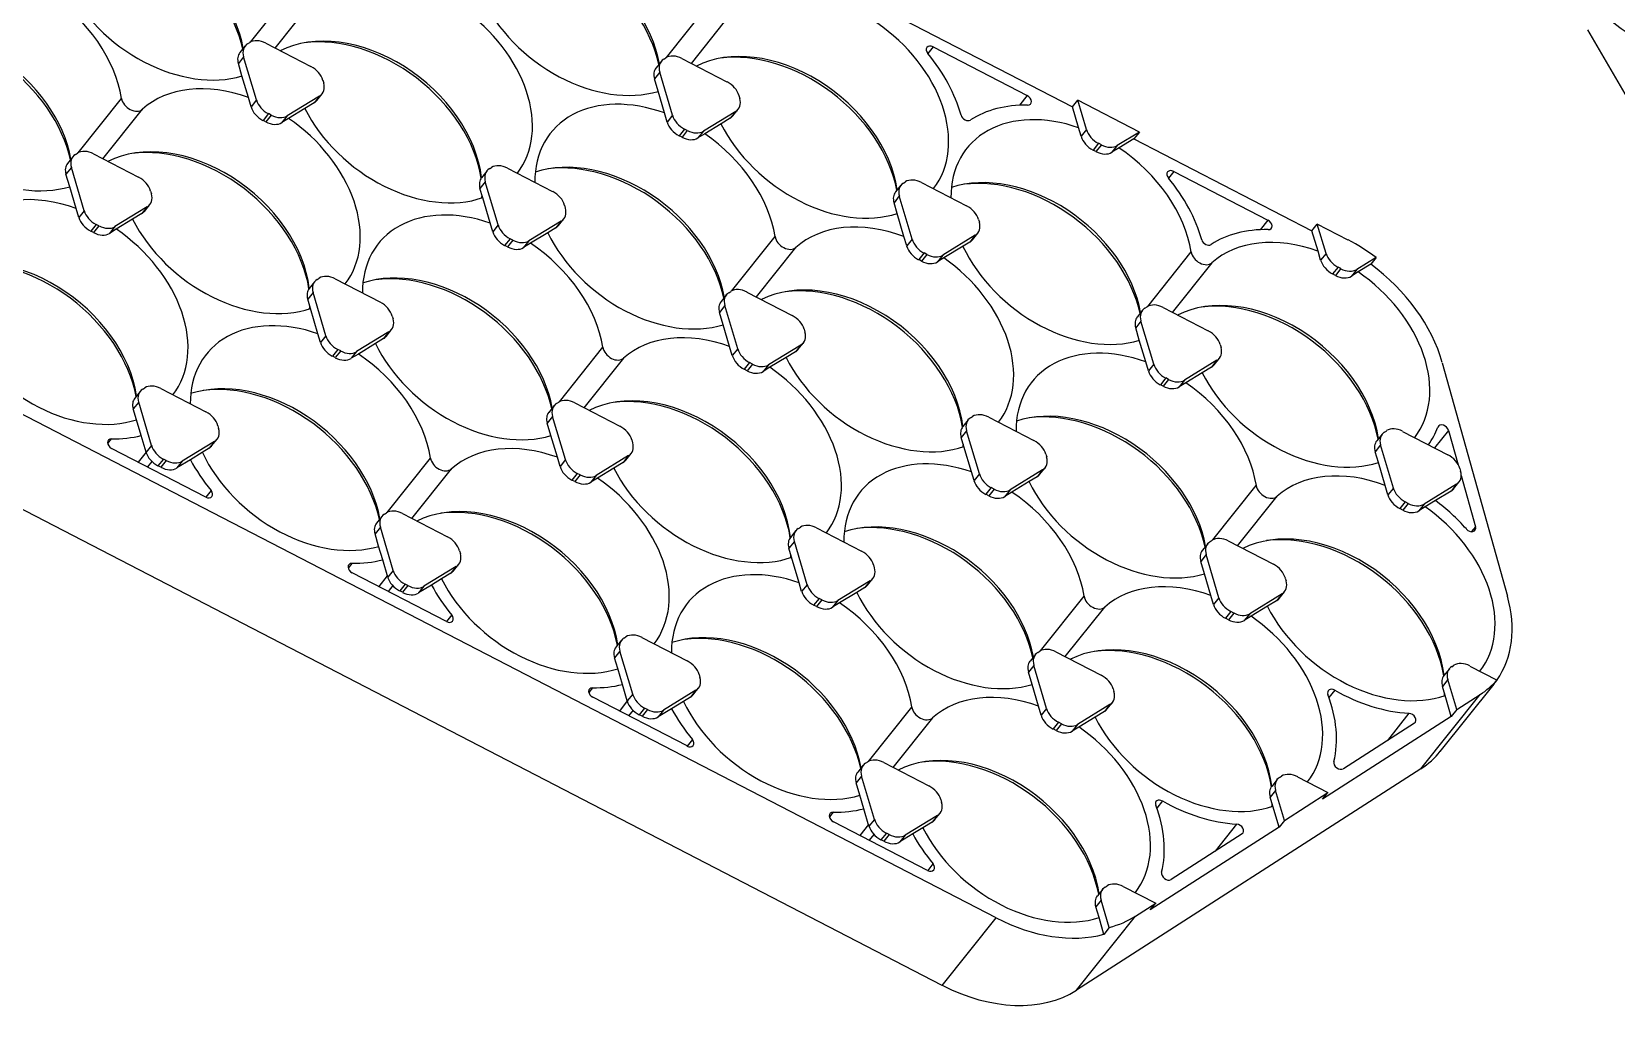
# Model space of a CAD drawing. Header units: millimetres. Extents: x -23 to 977, y -26 to 681.
# Drawn here: x 447 to 575.7, y 170.9 to 250.6 of the extents above; entities that cross this region are included whole.
import ezdxf

# ---------------------------------------------------------------- set-up
doc = ezdxf.new("R2010")
doc.units = ezdxf.units.MM

# ---------------------------------------------------------------- blocks, each defined once
blk = doc.blocks.new('FDFJG')
for p, q in [((96.69, -1.61), (113.15, -2.33)), ((113.15, -2.33), (113.31, -1.65)), ((114.31, -3.65), (113.15, -2.33)), ((118.94, -1.9), (113.31, -1.65)), ((114.96, -3.52), (113.31, -1.65)), ((118.94, -1.9), (117.77, -3.65)), ((118.94, -1.9), (118.77, -2.58)), ((100.83, -2.66), (100.67, -3.33)), ((100.83, -2.66), (109.43, -3.04)), ((109.43, -3.04), (109.19, -4.01)), ((114.79, -4.2), (114.31, -3.65)), ((114.96, -3.52), (114.79, -4.2)), ((117.77, -3.65), (117.6, -4.33)), ((117.98, -3.77), (117.6, -4.33)), ((118.77, -2.58), (117.98, -3.77)), ((118.77, -2.58), (135.03, -3.3)), ((122.81, -3.63), (122.65, -4.3)), ((122.81, -3.63), (131.41, -4.01)), ((135.03, -3.3), (135.19, -2.62)), ((136.17, -4.59), (135.03, -3.3)), ((138.01, -2.74), (135.19, -2.62)), ((136.84, -4.49), (135.19, -2.62)), ((140.68, -3.07), (139.65, -4.61)), ((140.51, -3.75), (139.84, -4.75)), ((140.68, -3.07), (140.51, -3.75)), ((116.3, -4.13), (116.14, -4.81)), ((116.4, -4.82), (116.14, -4.81)), ((116.57, -4.14), (116.3, -4.13)), ((116.57, -4.14), (116.4, -4.82)), ((131.41, -4.01), (131.17, -4.98)), ((136.67, -5.17), (136.17, -4.59)), ((136.84, -4.49), (136.67, -5.17)), ((138.19, -5.09), (138.02, -5.77)), ((138.45, -5.1), (138.19, -5.09)), ((138.45, -5.1), (138.28, -5.78)), ((139.65, -4.61), (139.48, -5.29)), ((139.84, -4.75), (139.48, -5.29)), ((138.28, -5.78), (138.02, -5.77)), ((81.54, -12.52), (82.89, -7.04)), ((83.57, -12.12), (84.79, -7.12)), ((125.5, -14.46), (126.85, -8.97)), ((149.13, -8.57), (161.89, -23.56)), ((127.53, -14.06), (128.75, -9.06)), ((81.39, -12.74), (81.5, -12.58)), ((82.71, -12.08), (86.83, -12.27)), ((81.29, -12.99), (81.12, -13.67)), ((81.54, -13.84), (81.38, -14.52)), ((83.95, -16.59), (81.54, -13.84)), ((88.48, -14.15), (86.77, -16.71)), ((88.18, -12.87), (88.33, -13.05)), ((88.48, -14.15), (88.31, -14.83)), ((88.42, -14.58), (88.59, -13.9)), ((103.17, -13.95), (103, -14.63)), ((103.28, -13.71), (103.38, -13.54)), ((104.59, -13.05), (108.71, -13.23)), ((110.06, -13.84), (110.22, -14.01)), ((126.67, -14.02), (130.79, -14.2)), ((151.91, -13.35), (151.47, -15.11)), ((151.91, -13.35), (153.77, -15.55)), ((82.07, -15.31), (81.38, -14.52)), ((83.28, -16.69), (82.07, -15.31)), ((88.31, -14.83), (87.82, -15.56)), ((103.42, -14.8), (103.26, -15.48)), ((105.84, -17.55), (103.42, -14.8)), ((110.36, -15.11), (108.65, -17.67)), ((110.36, -15.11), (110.19, -15.79)), ((110.3, -15.54), (110.47, -14.86)), ((125.25, -14.93), (125.08, -15.61)), ((125.35, -14.68), (125.46, -14.52)), ((132.14, -14.81), (132.3, -14.99)), ((148.55, -14.99), (152.67, -15.17)), ((83.79, -17.27), (83.28, -16.69)), ((83.95, -16.59), (83.79, -17.27)), ((86.77, -16.71), (86.6, -17.39)), ((87.82, -15.56), (86.96, -16.85)), ((103.86, -16.17), (103.26, -15.48)), ((105.14, -17.63), (103.86, -16.17)), ((109.83, -16.33), (108.82, -17.84)), ((110.19, -15.79), (109.83, -16.33)), ((125.5, -15.78), (125.34, -16.46)), ((126.03, -17.25), (125.34, -16.46)), ((127.92, -18.52), (125.5, -15.78)), ((132.44, -16.08), (130.73, -18.65)), ((132.44, -16.08), (132.27, -16.76)), ((132.38, -16.51), (132.55, -15.83)), ((147.13, -15.89), (146.96, -16.57)), ((147.24, -15.65), (147.35, -15.48)), ((154.02, -15.78), (154.18, -15.95)), ((154.37, -16.25), (157.17, -19.54)), ((85.3, -17.19), (85.13, -17.87)), ((85.4, -17.88), (85.13, -17.87)), ((85.56, -17.2), (85.3, -17.19)), ((85.56, -17.2), (85.4, -17.88)), ((86.96, -16.85), (86.6, -17.39)), ((105.67, -18.23), (105.14, -17.63)), ((105.84, -17.55), (105.67, -18.23)), ((108.65, -17.67), (108.48, -18.35)), ((108.82, -17.84), (108.48, -18.35)), ((127.24, -18.63), (126.03, -17.25)), ((131.78, -17.5), (130.92, -18.79)), ((132.27, -16.76), (131.78, -17.5)), ((147.39, -16.74), (147.22, -17.42)), ((147.82, -18.11), (147.22, -17.42)), ((149.8, -19.49), (147.39, -16.74)), ((154.32, -17.05), (152.61, -19.61)), ((154.15, -17.73), (153.32, -18.97)), ((154.32, -17.05), (154.15, -17.73)), ((154.26, -17.48), (154.43, -16.8)), ((107.18, -18.15), (107.02, -18.83)), ((107.28, -18.85), (107.02, -18.83)), ((107.45, -18.17), (107.18, -18.15)), ((107.45, -18.17), (107.28, -18.85)), ((127.75, -19.2), (127.24, -18.63)), ((127.92, -18.52), (127.75, -19.2)), ((129.26, -19.13), (129.1, -19.81)), ((129.52, -19.14), (129.26, -19.13)), ((129.52, -19.14), (129.36, -19.82)), ((130.73, -18.65), (130.56, -19.33)), ((130.92, -18.79), (130.56, -19.33)), ((149.11, -19.57), (147.82, -18.11)), ((153.32, -18.97), (152.79, -19.78)), ((50.34, -25.58), (51.69, -20.09)), ((52.37, -25.18), (53.59, -20.18)), ((129.36, -19.82), (129.1, -19.81)), ((149.63, -20.17), (149.11, -19.57)), ((149.8, -19.49), (149.63, -20.17)), ((151.14, -20.09), (150.98, -20.77)), ((151.41, -20.1), (151.14, -20.09)), ((151.41, -20.1), (151.24, -20.78)), ((152.61, -19.61), (152.44, -20.29)), ((152.79, -19.78), (152.44, -20.29)), ((157.17, -19.54), (157.05, -20.02)), ((151.24, -20.78), (150.98, -20.77)), ((94.3, -27.52), (95.65, -22.03)), ((96.33, -27.11), (97.55, -22.11)), ((138.26, -29.45), (139.61, -23.97)), ((140.29, -29.05), (141.51, -24.05)), ((50.19, -25.8), (50.3, -25.63)), ((51.51, -25.14), (55.63, -25.32)), ((50.09, -26.04), (49.92, -26.72)), ((50.34, -26.89), (50.18, -27.57)), ((52.76, -29.64), (50.34, -26.89)), ((56.98, -25.93), (57.14, -26.1)), ((57.22, -27.63), (57.39, -26.95)), ((72.17, -27.02), (72, -27.7)), ((72.27, -26.77), (72.38, -26.61)), ((73.59, -26.11), (77.71, -26.29)), ((79.06, -26.9), (79.21, -27.08)), ((50.87, -28.37), (50.18, -27.57)), ((57.28, -27.2), (55.57, -29.76)), ((57.11, -27.88), (56.62, -28.62)), ((57.28, -27.2), (57.11, -27.88)), ((72.42, -27.87), (72.25, -28.55)), ((74.83, -30.61), (72.42, -27.87)), ((79.36, -28.17), (77.64, -30.74)), ((79.36, -28.17), (79.19, -28.85)), ((79.3, -28.6), (79.47, -27.92)), ((94.05, -27.98), (93.88, -28.66)), ((94.16, -27.74), (94.26, -27.57)), ((95.47, -27.08), (99.59, -27.26)), ((100.94, -27.87), (101.1, -28.04)), ((117.55, -28.05), (121.67, -28.23)), ((52.08, -29.74), (50.87, -28.37)), ((56.62, -28.62), (55.76, -29.91)), ((72.77, -29.13), (72.25, -28.55)), ((74.18, -30.74), (72.77, -29.13)), ((78.76, -29.49), (77.85, -30.86)), ((79.19, -28.85), (78.76, -29.49)), ((94.3, -28.83), (94.14, -29.51)), ((94.83, -30.3), (94.14, -29.51)), ((96.72, -31.58), (94.3, -28.83)), ((101.24, -29.14), (99.53, -31.7)), ((101.24, -29.14), (101.07, -29.82)), ((101.18, -29.57), (101.35, -28.89)), ((116.13, -28.95), (115.96, -29.63)), ((116.23, -28.71), (116.34, -28.54)), ((123.02, -28.84), (123.18, -29.01)), ((138.12, -29.67), (138.22, -29.51)), ((139.43, -29.01), (143.55, -29.19)), ((52.59, -30.32), (52.08, -29.74)), ((52.76, -29.64), (52.59, -30.32)), ((54.1, -30.24), (53.94, -30.92)), ((54.36, -30.26), (54.1, -30.24)), ((54.36, -30.26), (54.2, -30.94)), ((55.57, -29.76), (55.4, -30.44)), ((55.76, -29.91), (55.4, -30.44)), ((74.67, -31.29), (74.18, -30.74)), ((74.83, -30.61), (74.67, -31.29)), ((77.64, -30.74), (77.48, -31.42)), ((77.85, -30.86), (77.48, -31.42)), ((96.04, -31.68), (94.83, -30.3)), ((100.58, -30.56), (99.72, -31.84)), ((101.07, -29.82), (100.58, -30.56)), ((116.38, -29.81), (116.22, -30.49)), ((116.73, -31.07), (116.22, -30.49)), ((118.8, -32.55), (116.38, -29.81)), ((123.32, -30.11), (121.61, -32.67)), ((123.15, -30.79), (122.72, -31.43)), ((123.32, -30.11), (123.15, -30.79)), ((123.26, -30.54), (123.43, -29.86)), ((138.01, -29.92), (137.84, -30.6)), ((138.26, -30.77), (138.1, -31.45)), ((140.68, -33.52), (138.26, -30.77)), ((144.9, -29.8), (145.06, -29.98)), ((145.14, -31.51), (145.31, -30.83)), ((160.2, -30.65), (160.3, -30.48)), ((161.51, -29.99), (163.99, -30.1)), ((162.23, -37.29), (163.9, -30.49)), ((163.82, -30.78), (163.99, -30.1)), ((54.2, -30.94), (53.94, -30.92)), ((76.18, -31.22), (76.01, -31.9)), ((76.28, -31.91), (76.01, -31.9)), ((76.44, -31.23), (76.18, -31.22)), ((76.44, -31.23), (76.28, -31.91)), ((96.55, -32.26), (96.04, -31.68)), ((96.72, -31.58), (96.55, -32.26)), ((99.53, -31.7), (99.36, -32.38)), ((99.72, -31.84), (99.36, -32.38)), ((118.14, -32.68), (116.73, -31.07)), ((122.72, -31.43), (121.81, -32.79)), ((138.79, -32.24), (138.1, -31.45)), ((145.2, -31.08), (143.49, -33.64)), ((145.03, -31.76), (144.54, -32.49)), ((145.2, -31.08), (145.03, -31.76)), ((160.09, -30.89), (159.92, -31.57)), ((160.34, -31.74), (160.18, -32.42)), ((162.02, -33.65), (160.34, -31.74)), ((161.4, -39.23), (163.23, -31.75)), ((162.02, -33.65), (163.23, -31.75)), ((98.06, -32.18), (97.9, -32.86)), ((98.16, -32.87), (97.9, -32.86)), ((98.33, -32.19), (98.06, -32.18)), ((98.33, -32.19), (98.16, -32.87)), ((118.63, -33.23), (118.14, -32.68)), ((118.8, -32.55), (118.63, -33.23)), ((120.14, -33.15), (119.97, -33.83)), ((120.4, -33.17), (120.14, -33.15)), ((120.4, -33.17), (120.24, -33.85)), ((121.61, -32.67), (121.44, -33.35)), ((121.81, -32.79), (121.44, -33.35)), ((140, -33.62), (138.79, -32.24)), ((144.54, -32.49), (143.68, -33.78)), ((160.69, -33), (160.18, -32.42)), ((161.85, -34.33), (160.69, -33)), ((41.42, -39.61), (42.76, -34.13)), ((43.44, -39.21), (44.67, -34.21)), ((120.24, -33.85), (119.97, -33.83)), ((140.51, -34.2), (140, -33.62)), ((140.68, -33.52), (140.51, -34.2)), ((142.02, -34.12), (141.86, -34.8)), ((142.29, -34.13), (142.02, -34.12)), ((142.29, -34.13), (142.12, -34.81)), ((143.49, -33.64), (143.32, -34.32)), ((143.68, -33.78), (143.32, -34.32)), ((161.85, -34.33), (155.18, -44.82)), ((162.02, -33.65), (161.85, -34.33)), ((142.12, -34.81), (141.86, -34.8)), ((158.62, -35.55), (157.96, -38.28)), ((85.38, -41.55), (86.72, -36.06)), ((87.4, -41.15), (88.63, -36.15)), ((152.37, -36.38), (152.19, -37.11)), ((159.36, -36.08), (155.68, -41.87)), ((129.34, -43.49), (130.68, -38)), ((131.36, -43.09), (132.59, -38.09)), ((41.27, -39.83), (41.38, -39.67)), ((42.58, -39.17), (46.71, -39.36)), ((161.4, -39.23), (143.55, -67.3)), ((41.16, -40.08), (41, -40.76)), ((41.42, -40.93), (41.25, -41.61)), ((43.83, -43.68), (41.42, -40.93)), ((48.06, -39.96), (48.21, -40.14)), ((48.3, -41.67), (48.46, -40.99)), ((63.24, -41.05), (63.07, -41.73)), ((63.35, -40.81), (63.46, -40.64)), ((64.66, -40.15), (68.79, -40.33)), ((70.14, -40.94), (70.29, -41.11)), ((86.54, -41.11), (90.67, -41.29)), ((41.95, -42.4), (41.25, -41.61)), ((43.16, -43.78), (41.95, -42.4)), ((48.35, -41.24), (46.64, -43.8)), ((48.19, -41.92), (47.69, -42.65)), ((48.35, -41.24), (48.19, -41.92)), ((63.5, -41.9), (63.33, -42.58)), ((65.91, -44.65), (63.5, -41.9)), ((70.43, -42.21), (68.72, -44.77)), ((70.43, -42.21), (70.26, -42.89)), ((70.38, -42.64), (70.54, -41.96)), ((85.12, -42.02), (84.96, -42.7)), ((85.23, -41.77), (85.34, -41.61)), ((92.02, -41.9), (92.17, -42.08)), ((108.62, -42.08), (112.75, -42.27)), ((43.83, -43.68), (43.66, -44.36)), ((47.69, -42.65), (46.83, -43.94)), ((63.84, -43.16), (63.33, -42.58)), ((65.26, -44.78), (63.84, -43.16)), ((69.84, -43.53), (68.93, -44.89)), ((70.26, -42.89), (69.84, -43.53)), ((85.38, -42.87), (85.21, -43.55)), ((85.91, -44.34), (85.21, -43.55)), ((87.79, -45.61), (85.38, -42.87)), ((92.31, -43.17), (90.6, -45.74)), ((92.31, -43.17), (92.15, -43.85)), ((92.26, -43.6), (92.42, -42.92)), ((107.2, -42.99), (107.04, -43.67)), ((107.31, -42.74), (107.42, -42.58)), ((114.1, -42.87), (114.25, -43.05)), ((129.19, -43.71), (129.3, -43.54)), ((130.5, -43.05), (134.63, -43.23)), ((43.66, -44.36), (43.16, -43.78)), ((45.18, -44.28), (45.01, -44.96)), ((45.27, -44.97), (45.01, -44.96)), ((45.44, -44.29), (45.18, -44.28)), ((45.44, -44.29), (45.27, -44.97)), ((46.64, -43.8), (46.48, -44.48)), ((46.83, -43.94), (46.48, -44.48)), ((65.74, -45.33), (65.26, -44.78)), ((65.91, -44.65), (65.74, -45.33)), ((68.72, -44.77), (68.55, -45.45)), ((68.93, -44.89), (68.55, -45.45)), ((87.12, -45.72), (85.91, -44.34)), ((91.65, -44.59), (90.8, -45.88)), ((92.15, -43.85), (91.65, -44.59)), ((107.46, -43.84), (107.29, -44.52)), ((107.8, -45.1), (107.29, -44.52)), ((109.87, -46.59), (107.46, -43.84)), ((114.39, -44.15), (112.68, -46.71)), ((114.23, -44.83), (113.8, -45.47)), ((114.39, -44.15), (114.23, -44.83)), ((114.34, -44.58), (114.5, -43.9)), ((129.08, -43.95), (128.92, -44.63)), ((129.34, -44.81), (129.17, -45.49)), ((131.75, -47.55), (129.34, -44.81)), ((135.98, -43.84), (136.13, -44.01)), ((136.22, -45.54), (136.39, -44.86)), ((151.16, -44.93), (151, -45.61)), ((151.27, -44.68), (151.38, -44.52)), ((152.58, -44.02), (155.35, -44.14)), ((153.1, -47.69), (155.35, -44.14)), ((155.18, -44.82), (155.35, -44.14)), ((67.26, -45.25), (67.09, -45.93)), ((67.35, -45.94), (67.09, -45.93)), ((67.52, -45.26), (67.26, -45.25)), ((67.52, -45.26), (67.35, -45.94)), ((87.63, -46.29), (87.12, -45.72)), ((87.79, -45.61), (87.63, -46.29)), ((89.14, -46.22), (88.97, -46.9)), ((89.4, -46.23), (89.14, -46.22)), ((89.4, -46.23), (89.23, -46.91)), ((90.6, -45.74), (90.44, -46.42)), ((90.8, -45.88), (90.44, -46.42)), ((109.22, -46.72), (107.8, -45.1)), ((113.8, -45.47), (112.89, -46.83)), ((129.87, -46.28), (129.17, -45.49)), ((131.08, -47.65), (129.87, -46.28)), ((136.27, -45.11), (134.56, -47.67)), ((136.11, -45.79), (135.62, -46.53)), ((136.27, -45.11), (136.11, -45.79)), ((151.42, -45.78), (151.25, -46.46)), ((153.1, -47.69), (151.42, -45.78)), ((89.23, -46.91), (88.97, -46.9)), ((109.7, -47.27), (109.22, -46.72)), ((109.87, -46.59), (109.7, -47.27)), ((111.22, -47.19), (111.05, -47.87)), ((111.48, -47.2), (111.22, -47.19)), ((111.48, -47.2), (111.31, -47.88)), ((112.68, -46.71), (112.51, -47.39)), ((112.89, -46.83), (112.51, -47.39)), ((131.75, -47.55), (131.59, -48.23)), ((135.62, -46.53), (134.76, -47.82)), ((151.76, -47.04), (151.25, -46.46)), ((152.93, -48.37), (151.76, -47.04)), ((111.31, -47.88), (111.05, -47.87)), ((131.59, -48.23), (131.08, -47.65)), ((133.1, -48.15), (132.93, -48.83)), ((133.2, -48.85), (132.93, -48.83)), ((133.36, -48.17), (133.1, -48.15)), ((133.36, -48.17), (133.2, -48.85)), ((134.56, -47.67), (134.4, -48.35)), ((134.76, -47.82), (134.4, -48.35)), ((152.93, -48.37), (146.26, -58.86)), ((153.1, -47.69), (152.93, -48.37)), ((76.46, -55.59), (77.8, -50.1)), ((78.48, -55.18), (79.7, -50.18)), ((150.43, -50.12), (146.75, -55.91)), ((149.7, -49.59), (149.03, -52.32)), ((143.45, -50.41), (143.27, -51.14)), ((120.42, -57.52), (121.76, -52.04)), ((122.44, -57.12), (123.67, -52.12)), ((54.12, -55.08), (53.95, -55.76)), ((54.23, -54.83), (54.34, -54.67)), ((55.54, -54.17), (59.67, -54.36)), ((61.02, -54.96), (61.17, -55.14)), ((77.62, -55.15), (81.74, -55.33)), ((54.38, -55.93), (54.21, -56.61)), ((54.81, -57.3), (54.21, -56.61)), ((56.79, -58.68), (54.38, -55.93)), ((61.31, -56.24), (59.6, -58.8)), ((61.31, -56.24), (61.14, -56.92)), ((61.25, -56.67), (61.42, -55.99)), ((76.2, -56.05), (76.03, -56.73)), ((76.31, -55.81), (76.42, -55.64)), ((83.09, -55.94), (83.25, -56.11)), ((98.19, -56.77), (98.3, -56.61)), ((99.5, -56.11), (103.63, -56.29)), ((55.7, -58.31), (54.81, -57.3)), ((60.78, -57.46), (60.15, -58.41)), ((61.14, -56.92), (60.78, -57.46)), ((76.46, -56.9), (76.29, -57.58)), ((76.98, -58.37), (76.29, -57.58)), ((78.87, -59.65), (76.46, -56.9)), ((83.39, -57.21), (81.68, -59.77)), ((83.22, -57.89), (82.73, -58.63)), ((83.39, -57.21), (83.22, -57.89)), ((83.33, -57.64), (83.5, -56.96)), ((98.08, -57.02), (97.91, -57.7)), ((98.34, -57.87), (98.17, -58.55)), ((100.75, -60.61), (98.34, -57.87)), ((104.98, -56.9), (105.13, -57.08)), ((120.27, -57.74), (120.38, -57.58)), ((121.58, -57.08), (125.71, -57.27)), ((127.06, -57.87), (127.21, -58.05)), ((135.16, -64.71), (-18.41, -57.94)), ((56.62, -59.36), (55.7, -58.31)), ((56.79, -58.68), (56.62, -59.36)), ((60.15, -58.41), (59.43, -59.48)), ((59.6, -58.8), (59.43, -59.48)), ((77.74, -59.23), (76.98, -58.37)), ((82.73, -58.63), (82.2, -59.43)), ((98.77, -59.23), (98.17, -58.55)), ((105.27, -58.17), (103.56, -60.74)), ((105.11, -58.85), (104.74, -59.4)), ((105.27, -58.17), (105.11, -58.85)), ((105.22, -58.6), (105.38, -57.92)), ((120.16, -57.99), (119.99, -58.67)), ((120.42, -58.84), (120.25, -59.52)), ((122.83, -61.59), (120.42, -58.84)), ((127.35, -59.15), (125.64, -61.71)), ((127.35, -59.15), (127.18, -59.83)), ((127.29, -59.58), (127.46, -58.9)), ((142.04, -58.95), (141.88, -59.63)), ((142.15, -58.71), (142.26, -58.54)), ((143.46, -58.05), (146.43, -58.18)), ((145.38, -59.82), (146.43, -58.18)), ((146.26, -58.86), (146.43, -58.18)), ((53.61, -59.57), (53.5, -60.04)), ((62.56, -60.63), (53.96, -60.26)), ((56.62, -59.36), (56.38, -60.36)), ((57.37, -59.84), (57.23, -60.4)), ((58.14, -59.28), (57.97, -59.96)), ((58.23, -59.97), (57.97, -59.96)), ((58.4, -59.29), (58.14, -59.28)), ((58.4, -59.29), (58.23, -59.97)), ((62.73, -59.97), (62.57, -60.64)), ((78.7, -60.33), (77.74, -59.23)), ((78.62, -60.24), (78.36, -61.33)), ((78.87, -59.65), (78.7, -60.33)), ((80.21, -60.25), (80.05, -60.93)), ((80.48, -60.26), (80.21, -60.25)), ((80.48, -60.26), (80.31, -60.94)), ((82.2, -59.43), (81.51, -60.45)), ((81.68, -59.77), (81.51, -60.45)), ((99.66, -60.24), (98.77, -59.23)), ((100.58, -61.29), (99.66, -60.24)), ((104.11, -60.35), (103.39, -61.42)), ((104.74, -59.4), (104.11, -60.35)), ((120.94, -60.31), (120.25, -59.52)), ((121.7, -61.17), (120.94, -60.31)), ((127.18, -59.83), (126.69, -60.56)), ((142.3, -59.81), (142.13, -60.49)), ((142.74, -61.17), (142.13, -60.49)), ((143.84, -61.56), (142.3, -59.81)), ((143.55, -67.3), (145.38, -59.82)), ((75.59, -60.54), (75.48, -61.01)), ((84.54, -61.6), (75.94, -61.22)), ((79.36, -60.78), (79.21, -61.37)), ((80.31, -60.94), (80.05, -60.93)), ((84.71, -60.94), (84.55, -61.6)), ((97.57, -61.5), (97.46, -61.97)), ((100.58, -61.29), (100.34, -62.3)), ((100.75, -60.61), (100.58, -61.29)), ((102.1, -61.22), (101.93, -61.9)), ((102.36, -61.23), (102.1, -61.22)), ((102.36, -61.23), (102.19, -61.91)), ((103.56, -60.74), (103.39, -61.42)), ((122.66, -62.27), (121.7, -61.17)), ((122.83, -61.59), (122.66, -62.27)), ((126.16, -61.36), (125.47, -62.39)), ((125.64, -61.71), (125.47, -62.39)), ((126.69, -60.56), (126.16, -61.36)), ((143.67, -62.24), (142.74, -61.17)), ((143.84, -61.56), (143.67, -62.24)), ((106.52, -62.57), (97.92, -62.19)), ((101.33, -61.78), (101.19, -62.34)), ((102.19, -61.91), (101.93, -61.9)), ((106.69, -61.91), (106.53, -62.57)), ((119.55, -62.47), (119.44, -62.94)), ((122.58, -62.18), (122.32, -63.27)), ((123.32, -62.72), (123.17, -63.31)), ((124.18, -62.19), (124.01, -62.87)), ((124.27, -62.88), (124.01, -62.87)), ((124.44, -62.2), (124.18, -62.19)), ((124.44, -62.2), (124.27, -62.88)), ((128.67, -62.88), (128.51, -63.54)), ((128.5, -63.54), (119.9, -63.16)), ((133.5, -71.51), (-20.07, -64.74)), ((133.5, -71.51), (135.16, -64.71))]:
    blk.add_line(p, q)
for centre, major_axis, start_param, end_param in [((95.08, -10.59), (10.59, -2.59), 0.011997, 1.669533), ((100.88, -3.03), (0.486, -0.119), 1.842231, 4.428638), ((95.38, -10.61), (-11.8, 2.89), 3.921441, 4.428638), ((117.06, -11.56), (-11.8, 2.89), 5.53901, 6.046206), ((117.36, -11.58), (10.59, -2.59), 2.031794, 3.672476), ((109.48, -3.41), (0.486, -0.119), 5.53901, 8.125417), ((116.16, -3.03), (1.46, -0.36), 3.938134, 4.983824), ((116.42, -3.04), (1.46, -0.36), 4.983824, 6.029513), ((117.36, -11.58), (10.59, -2.59), 0.662021, 1.686503), ((122.86, -4), (0.486, -0.119), 1.842231, 4.428638), ((139.21, -11.85), (-12.09, 2.96), 4.765704, 4.983824), ((139.04, -12.53), (12.09, -2.96), 0.779839, 1.624112), ((115.99, -3.71), (1.46, -0.36), 3.938134, 4.983824), ((116.26, -3.72), (1.46, -0.36), 4.983824, 6.029513), ((117.36, -11.58), (-11.8, 2.89), 3.921441, 4.428638), ((139.04, -12.53), (-11.8, 2.89), 5.53901, 6.046206), ((139.04, -12.53), (10.59, -2.59), 2.014929, 3.022442), ((131.46, -4.38), (0.486, -0.119), 5.53901, 8.125417), ((138.04, -3.99), (1.46, -0.36), 3.938134, 4.983824), ((138.3, -4.01), (1.46, -0.36), 4.983824, 6.029513), ((139.04, -12.53), (10.59, -2.59), 0.011997, 1.669533), ((137.87, -4.67), (1.46, -0.36), 3.938134, 4.983824), ((138.14, -4.69), (1.46, -0.36), 4.983824, 6.029513), ((71.84, -16), (-10.59, 2.59), 3.823988, 5.849245), ((105.62, -6.58), (0.486, -0.119), 3.921441, 6.046206), ((127.61, -7.55), (0.486, -0.119), 3.921441, 6.046206), ((71.73, -16.44), (-10.93, 2.68), 3.86147, 5.677995), ((93.53, -16.95), (-10.59, 2.59), 3.795417, 5.967767), ((93.42, -17.39), (-10.93, 2.68), 3.834963, 5.67788), ((127.76, -8.72), (-1.02, 0.25), 0.662021, 3.022442), ((115.8, -17.93), (-10.59, 2.59), 3.823988, 5.849245), ((115.69, -18.38), (-10.93, 2.68), 3.86147, 5.677995), ((137.49, -18.89), (-10.59, 2.59), 3.795417, 5.967767), ((137.38, -19.33), (-10.93, 2.68), 3.834963, 5.67788), ((82.74, -13.35), (1.46, -0.36), 2.892445, 3.938134), ((82.85, -13.18), (1.46, -0.36), 1.842231, 2.892445), ((86.98, -13.36), (1.46, -0.36), 0.792017, 1.842231), ((82.58, -14.03), (1.46, -0.36), 3.141597, 3.938134), ((87.13, -13.54), (1.46, -0.36), 6.029513, 7.075203), ((104.63, -14.31), (1.46, -0.36), 2.892445, 3.938134), ((104.73, -14.15), (1.46, -0.36), 1.842231, 2.892445), ((108.86, -14.33), (1.46, -0.36), 0.792017, 1.842231), ((109.01, -14.5), (1.46, -0.36), 6.029513, 7.075203), ((126.81, -15.12), (1.46, -0.36), 1.842231, 2.892445), ((139.04, -12.53), (-11.8, 2.89), 3.180792, 3.366246), ((151.5, -13.51), (0.486, -0.119), 0.779839, 3.366246), ((73.4, -9.64), (10.59, -2.59), 4.109534, 5.824521), ((86.96, -14.22), (1.46, -0.36), 6.029513, 6.283191), ((104.46, -14.99), (1.46, -0.36), 3.141597, 3.938134), ((126.7, -15.28), (1.46, -0.36), 2.892445, 3.938134), ((130.94, -15.3), (1.46, -0.36), 0.792017, 1.842231), ((131.09, -15.48), (1.46, -0.36), 6.029513, 7.075203), ((148.69, -16.08), (1.46, -0.36), 1.842231, 2.892445), ((152.82, -16.27), (1.46, -0.36), 0.792017, 1.842231), ((63.88, -23.65), (10.59, -2.59), 0.011959, 1.652669), ((86.16, -24.63), (10.59, -2.59), 2.014929, 3.672492), ((85.16, -16.09), (1.46, -0.36), 3.938134, 4.983824), ((85.42, -16.1), (1.46, -0.36), 4.983824, 6.029513), ((95.08, -10.59), (10.59, -2.59), 4.143127, 5.841269), ((117.36, -11.58), (10.59, -2.59), 4.109534, 5.824521), ((108.85, -15.18), (1.46, -0.36), 6.029513, 6.283191), ((126.54, -15.96), (1.46, -0.36), 3.141597, 3.938134), ((130.92, -16.16), (1.46, -0.36), 6.029513, 6.283191), ((148.42, -16.93), (1.46, -0.36), 3.141597, 3.938134), ((148.59, -16.25), (1.46, -0.36), 2.892445, 3.938134), ((152.97, -16.44), (1.46, -0.36), 6.029513, 7.075203), ((84.99, -16.77), (1.46, -0.36), 3.938134, 4.983824), ((85.25, -16.78), (1.46, -0.36), 4.983824, 6.029513), ((86.16, -24.63), (10.59, -2.59), 0.662021, 1.669533), ((107.84, -25.59), (10.59, -2.59), 1.997959, 3.022442), ((107.04, -17.06), (1.46, -0.36), 3.938134, 4.983824), ((107.3, -17.07), (1.46, -0.36), 4.983824, 6.029513), ((107.84, -25.59), (10.59, -2.59), 0.011959, 1.652669), ((139.04, -12.53), (10.59, -2.59), 4.143127, 5.841269), ((152.81, -17.12), (1.46, -0.36), 6.029513, 6.283191), ((106.87, -17.74), (1.46, -0.36), 3.938134, 4.983824), ((107.13, -17.75), (1.46, -0.36), 4.983824, 6.029513), ((130.12, -26.57), (10.59, -2.59), 2.014929, 3.672492), ((128.95, -18.71), (1.46, -0.36), 3.938134, 4.983824), ((129.12, -18.03), (1.46, -0.36), 3.938134, 4.983824), ((129.38, -18.04), (1.46, -0.36), 4.983824, 6.029513), ((130.12, -26.57), (10.59, -2.59), 0.662021, 1.669533), ((151.81, -27.52), (-11.8, 2.89), 4.476618, 4.758598), ((129.21, -18.72), (1.46, -0.36), 4.983824, 6.029513), ((151.81, -27.52), (10.59, -2.59), 1.997959, 3.022442), ((150.83, -19.67), (1.46, -0.36), 3.938134, 4.983824), ((151, -18.99), (1.46, -0.36), 3.938134, 4.983824), ((151.1, -19.69), (1.46, -0.36), 4.983824, 6.029513), ((151.26, -19.01), (1.46, -0.36), 4.983824, 6.029513), ((151.81, -27.52), (10.59, -2.59), 0.011959, 1.652669), ((156.77, -19.7), (0.486, -0.119), 4.476618, 7.063025), ((40.64, -29.05), (-10.59, 2.59), 3.823988, 5.849245), ((40.53, -29.49), (-10.93, 2.68), 3.861384, 5.677995), ((62.33, -30.01), (-10.59, 2.59), 3.765758, 5.967767), ((62.22, -30.45), (-10.93, 2.68), 3.807625, 5.67788), ((84.6, -30.99), (-10.59, 2.59), 3.823988, 5.849245), ((84.49, -31.43), (-10.93, 2.68), 3.861384, 5.677995), ((96.56, -21.78), (-1.02, 0.25), 0.662021, 3.022442), ((106.29, -31.94), (-10.59, 2.59), 3.765758, 5.967767), ((106.18, -32.39), (-10.93, 2.68), 3.807625, 5.67788), ((140.52, -23.72), (-1.02, 0.25), 0.662021, 3.022442), ((151.81, -27.52), (12.09, -2.96), 0.044871, 0.779839), ((51.65, -26.24), (1.46, -0.36), 1.842231, 2.892445), ((55.78, -26.42), (1.46, -0.36), 0.792017, 1.842231), ((128.56, -32.93), (-10.59, 2.59), 3.823988, 5.849245), ((128.45, -33.37), (-10.93, 2.68), 3.861384, 5.677995), ((150.25, -33.88), (-10.59, 2.59), 3.765758, 5.967767), ((150.14, -34.32), (-10.93, 2.68), 3.807625, 5.67788), ((51.38, -27.08), (1.46, -0.36), 3.141597, 3.938134), ((51.54, -26.4), (1.46, -0.36), 2.892445, 3.938134), ((55.93, -26.59), (1.46, -0.36), 6.029513, 7.075203), ((73.62, -27.37), (1.46, -0.36), 2.892445, 3.938134), ((73.73, -27.21), (1.46, -0.36), 1.842231, 2.892445), ((77.86, -27.39), (1.46, -0.36), 0.792017, 1.842231), ((42.2, -22.69), (10.59, -2.59), 4.126393, 5.824507), ((55.76, -27.27), (1.46, -0.36), 6.029513, 6.283191), ((73.46, -28.05), (1.46, -0.36), 3.141597, 3.938134), ((78.01, -27.57), (1.46, -0.36), 6.029513, 7.075203), ((95.5, -28.34), (1.46, -0.36), 2.892445, 3.938134), ((95.61, -28.17), (1.46, -0.36), 1.842231, 2.892445), ((99.74, -28.36), (1.46, -0.36), 0.792017, 1.842231), ((99.89, -28.53), (1.46, -0.36), 6.029513, 7.075203), ((117.69, -29.15), (1.46, -0.36), 1.842231, 2.892445), ((121.82, -29.33), (1.46, -0.36), 0.792017, 1.842231), ((33.27, -36.73), (10.59, -2.59), 0.662021, 1.686489), ((63.88, -23.65), (10.59, -2.59), 4.143141, 5.8581), ((62.33, -30.01), (-10.59, 2.59), 3.575595, 3.600096), ((86.16, -24.63), (10.59, -2.59), 4.126393, 5.824507), ((77.84, -28.25), (1.46, -0.36), 6.029513, 6.283191), ((95.34, -29.02), (1.46, -0.36), 3.141597, 3.938134), ((99.73, -29.21), (1.46, -0.36), 6.029513, 6.283191), ((117.58, -29.31), (1.46, -0.36), 2.892445, 3.938134), ((121.97, -29.5), (1.46, -0.36), 6.029513, 7.075203), ((139.57, -30.11), (1.46, -0.36), 1.842231, 2.892445), ((143.7, -30.29), (1.46, -0.36), 0.792017, 1.842231), ((54.96, -37.68), (10.59, -2.59), 2.014943, 3.022442), ((53.79, -29.83), (1.46, -0.36), 3.938134, 4.983824), ((53.96, -29.15), (1.46, -0.36), 3.938134, 4.983824), ((54.05, -29.84), (1.46, -0.36), 4.983824, 6.029513), ((54.22, -29.16), (1.46, -0.36), 4.983824, 6.029513), ((54.96, -37.68), (10.59, -2.59), 0.011969, 1.669519), ((77.23, -38.67), (10.59, -2.59), 2.031808, 3.672504), ((76.04, -30.12), (1.46, -0.36), 3.938134, 4.983824), ((76.3, -30.13), (1.46, -0.36), 4.983824, 6.029513), ((77.23, -38.67), (10.59, -2.59), 0.662021, 1.686489), ((107.84, -25.59), (10.59, -2.59), 4.143141, 5.8581), ((117.42, -29.99), (1.46, -0.36), 3.141597, 3.938134), ((121.8, -30.18), (1.46, -0.36), 6.029513, 6.283191), ((139.3, -30.96), (1.46, -0.36), 3.141597, 3.938134), ((139.47, -30.28), (1.46, -0.36), 2.892445, 3.938134), ((143.85, -30.47), (1.46, -0.36), 6.029513, 7.075203), ((161.54, -31.25), (1.46, -0.36), 2.892445, 3.938134), ((161.65, -31.08), (1.46, -0.36), 1.842231, 2.892445), ((151.97, -26.84), (-12.09, 2.96), 2.904623, 3.107809), ((151.81, -27.52), (12.09, -2.96), 6.249402, 6.316971), ((75.87, -30.8), (1.46, -0.36), 3.938134, 4.983824), ((76.13, -30.81), (1.46, -0.36), 4.983824, 6.029513), ((98.92, -39.62), (10.59, -2.59), 2.014943, 3.022442), ((97.92, -31.08), (1.46, -0.36), 3.938134, 4.983824), ((98.18, -31.1), (1.46, -0.36), 4.983824, 6.029513), ((98.92, -39.62), (10.59, -2.59), 0.011969, 1.669519), ((106.29, -31.94), (-10.59, 2.59), 3.575595, 3.600096), ((130.12, -26.57), (10.59, -2.59), 4.126393, 5.824507), ((143.69, -31.15), (1.46, -0.36), 6.029513, 6.283191), ((161.38, -31.93), (1.46, -0.36), 3.141597, 3.938134), ((97.75, -31.76), (1.46, -0.36), 3.938134, 4.983824), ((98.01, -31.78), (1.46, -0.36), 4.983824, 6.029513), ((121.2, -40.6), (10.59, -2.59), 2.031808, 3.672504), ((119.83, -32.74), (1.46, -0.36), 3.938134, 4.983824), ((120, -32.06), (1.46, -0.36), 3.938134, 4.983824), ((120.09, -32.75), (1.46, -0.36), 4.983824, 6.029513), ((120.26, -32.07), (1.46, -0.36), 4.983824, 6.029513), ((121.2, -40.6), (10.59, -2.59), 0.662021, 1.686489), ((151.81, -27.52), (10.59, -2.59), 4.143141, 5.8581), ((150.25, -33.88), (-10.59, 2.59), 3.575595, 3.600096), ((31.72, -43.09), (-10.59, 2.59), 3.823988, 5.849245), ((43.68, -33.88), (-1.02, 0.25), 0.662021, 3.022442), ((142.88, -41.56), (10.59, -2.59), 2.014943, 3.022442), ((141.71, -33.7), (1.46, -0.36), 3.938134, 4.983824), ((141.88, -33.02), (1.46, -0.36), 3.938134, 4.983824), ((141.98, -33.71), (1.46, -0.36), 4.983824, 6.029513), ((142.14, -33.03), (1.46, -0.36), 4.983824, 6.029513), ((142.88, -41.56), (10.59, -2.59), 0.011969, 1.669519), ((31.61, -43.53), (-10.93, 2.68), 3.861384, 5.677995), ((53.4, -44.04), (-10.59, 2.59), 3.765758, 5.967767), ((53.29, -44.48), (-10.93, 2.68), 3.807625, 5.67788), ((151.81, -27.52), (-11.8, 2.89), 1.79116, 2.349437), ((158.91, -35.88), (0.486, -0.119), 6.046216, 8.632622), ((75.68, -45.02), (-10.59, 2.59), 3.823988, 5.849245), ((75.57, -45.47), (-10.93, 2.68), 3.861384, 5.677995), ((87.64, -35.81), (-1.02, 0.25), 0.662021, 3.022442), ((152.39, -36.74), (0.486, -0.119), 1.79116, 4.018086), ((142.88, -41.56), (-11.8, 2.89), 3.459809, 4.018086), ((150.14, -34.32), (12.09, -2.96), 6.046216, 6.283196), ((97.36, -45.98), (-10.59, 2.59), 3.765758, 5.967767), ((97.26, -46.42), (-10.93, 2.68), 3.807625, 5.67788), ((119.64, -46.96), (-10.59, 2.59), 3.823988, 5.849245), ((131.6, -37.75), (-1.02, 0.25), 0.662021, 3.022442), ((42.62, -40.44), (1.46, -0.36), 2.892445, 3.938134), ((42.73, -40.27), (1.46, -0.36), 1.842231, 2.892445), ((46.85, -40.45), (1.46, -0.36), 0.792017, 1.842231), ((119.53, -47.4), (-10.93, 2.68), 3.861384, 5.677995), ((141.32, -47.92), (-10.59, 2.59), 3.765758, 5.967767), ((141.22, -48.36), (-10.93, 2.68), 3.807625, 5.67788), ((42.45, -41.12), (1.46, -0.36), 3.141597, 3.938134), ((47.01, -40.63), (1.46, -0.36), 6.029513, 7.075203), ((64.7, -41.41), (1.46, -0.36), 2.892445, 3.938134), ((64.81, -41.24), (1.46, -0.36), 1.842231, 2.892445), ((68.93, -41.43), (1.46, -0.36), 0.792017, 1.842231), ((69.08, -41.6), (1.46, -0.36), 6.029513, 7.075203), ((86.69, -42.21), (1.46, -0.36), 1.842231, 2.892445), ((33.27, -36.73), (10.59, -2.59), 4.126393, 5.824507), ((46.84, -41.31), (1.46, -0.36), 6.029513, 6.283191), ((64.53, -42.09), (1.46, -0.36), 3.141597, 3.938134), ((86.58, -42.37), (1.46, -0.36), 2.892445, 3.938134), ((90.81, -42.39), (1.46, -0.36), 0.792017, 1.842231), ((90.97, -42.57), (1.46, -0.36), 6.029513, 7.075203), ((108.77, -43.18), (1.46, -0.36), 1.842231, 2.892445), ((112.89, -43.36), (1.46, -0.36), 0.792017, 1.842231), ((155.22, -41.67), (0.486, -0.119), 3.459809, 6.046216), ((45.03, -43.18), (1.46, -0.36), 3.938134, 4.983824), ((54.96, -37.68), (10.59, -2.59), 4.143141, 5.8581), ((53.4, -44.04), (-10.59, 2.59), 3.575595, 3.600096), ((77.23, -38.67), (10.59, -2.59), 4.126393, 5.824507), ((68.92, -42.28), (1.46, -0.36), 6.029513, 6.283191), ((86.41, -43.05), (1.46, -0.36), 3.141597, 3.938134), ((90.8, -43.25), (1.46, -0.36), 6.029513, 6.283191), ((108.49, -44.03), (1.46, -0.36), 3.141597, 3.938134), ((108.66, -43.35), (1.46, -0.36), 2.892445, 3.938134), ((113.05, -43.54), (1.46, -0.36), 6.029513, 7.075203), ((130.54, -44.31), (1.46, -0.36), 2.892445, 3.938134), ((130.65, -44.15), (1.46, -0.36), 1.842231, 2.892445), ((134.78, -44.33), (1.46, -0.36), 0.792017, 1.842231), ((46.04, -51.72), (10.59, -2.59), 2.014943, 3.022442), ((44.87, -43.86), (1.46, -0.36), 3.938134, 4.983824), ((45.13, -43.87), (1.46, -0.36), 4.983824, 6.029513), ((45.3, -43.19), (1.46, -0.36), 4.983824, 6.029513), ((46.04, -51.72), (10.59, -2.59), 0.011969, 1.669519), ((68.31, -52.7), (10.59, -2.59), 2.031808, 3.672504), ((67.11, -44.16), (1.46, -0.36), 3.938134, 4.983824), ((67.37, -44.17), (1.46, -0.36), 4.983824, 6.029513), ((68.31, -52.7), (10.59, -2.59), 0.662021, 1.686489), ((98.92, -39.62), (10.59, -2.59), 4.143141, 5.8581), ((97.36, -45.98), (-10.59, 2.59), 3.575595, 3.600096), ((112.88, -44.22), (1.46, -0.36), 6.029513, 6.283191), ((130.37, -44.99), (1.46, -0.36), 3.141597, 3.938134), ((134.93, -44.5), (1.46, -0.36), 6.029513, 7.075203), ((152.62, -45.28), (1.46, -0.36), 2.892445, 3.938134), ((152.73, -45.12), (1.46, -0.36), 1.842231, 2.892445), ((66.94, -44.84), (1.46, -0.36), 3.938134, 4.983824), ((67.21, -44.85), (1.46, -0.36), 4.983824, 6.029513), ((90, -53.66), (10.59, -2.59), 2.014943, 3.022442), ((88.83, -45.8), (1.46, -0.36), 3.938134, 4.983824), ((88.99, -45.12), (1.46, -0.36), 3.938134, 4.983824), ((89.26, -45.13), (1.46, -0.36), 4.983824, 6.029513), ((90, -53.66), (10.59, -2.59), 0.011969, 1.669519), ((121.2, -40.6), (10.59, -2.59), 4.126393, 5.824507), ((134.76, -45.18), (1.46, -0.36), 6.029513, 6.283191), ((152.45, -45.96), (1.46, -0.36), 3.141597, 3.938134), ((89.09, -45.81), (1.46, -0.36), 4.983824, 6.029513), ((112.27, -54.64), (10.59, -2.59), 2.031808, 3.672504), ((110.91, -46.77), (1.46, -0.36), 3.938134, 4.983824), ((111.07, -46.09), (1.46, -0.36), 3.938134, 4.983824), ((111.17, -46.78), (1.46, -0.36), 4.983824, 6.029513), ((111.33, -46.1), (1.46, -0.36), 4.983824, 6.029513), ((112.27, -54.64), (10.59, -2.59), 0.662021, 1.686489), ((132.95, -47.06), (1.46, -0.36), 3.938134, 4.983824), ((142.88, -41.56), (10.59, -2.59), 4.143141, 5.8581), ((141.32, -47.92), (-10.59, 2.59), 3.575595, 3.600096), ((133.96, -55.59), (10.59, -2.59), 2.014943, 3.022442), ((132.79, -47.74), (1.46, -0.36), 3.938134, 4.983824), ((133.05, -47.75), (1.46, -0.36), 4.983824, 6.029513), ((133.22, -47.07), (1.46, -0.36), 4.983824, 6.029513), ((133.96, -55.59), (10.59, -2.59), 0.011969, 1.669519), ((44.48, -58.08), (-10.59, 2.59), 3.795332, 5.967767), ((44.37, -58.52), (-10.93, 2.68), 3.834963, 5.67788), ((78.71, -49.85), (-1.02, 0.25), 0.662021, 3.022442), ((142.88, -41.56), (-11.8, 2.89), 1.79116, 2.349437), ((149.98, -49.92), (0.486, -0.119), 6.046216, 8.632622), ((66.75, -59.06), (-10.59, 2.59), 3.823988, 5.849245), ((66.64, -59.5), (-10.93, 2.68), 3.861384, 5.677995), ((143.47, -50.78), (0.486, -0.119), 1.79116, 4.018086), ((133.96, -55.59), (-11.8, 2.89), 3.459809, 4.018086), ((88.44, -60.02), (-10.59, 2.59), 3.795332, 5.967767), ((88.33, -60.46), (-10.93, 2.68), 3.834963, 5.67788), ((110.71, -61), (-10.59, 2.59), 3.823988, 5.849245), ((122.67, -51.79), (-1.02, 0.25), 0.662021, 3.022442), ((110.61, -61.44), (-10.93, 2.68), 3.861384, 5.677995), ((132.4, -61.95), (-10.59, 2.59), 3.795332, 5.967767), ((132.29, -62.39), (-10.93, 2.68), 3.834963, 5.67788), ((55.58, -55.44), (1.46, -0.36), 2.892445, 3.938134), ((55.69, -55.27), (1.46, -0.36), 1.842231, 2.892445), ((59.81, -55.45), (1.46, -0.36), 0.792017, 1.842231), ((59.96, -55.63), (1.46, -0.36), 6.029513, 7.075203), ((77.76, -56.24), (1.46, -0.36), 1.842231, 2.892445), ((81.89, -56.43), (1.46, -0.36), 0.792017, 1.842231), ((55.41, -56.12), (1.46, -0.36), 3.141597, 3.938134), ((77.66, -56.41), (1.46, -0.36), 2.892445, 3.938134), ((82.04, -56.6), (1.46, -0.36), 6.029513, 7.075203), ((99.65, -57.21), (1.46, -0.36), 1.842231, 2.892445), ((103.77, -57.39), (1.46, -0.36), 0.792017, 1.842231), ((146.3, -55.71), (0.486, -0.119), 3.459809, 6.046216), ((46.04, -51.72), (10.59, -2.59), 4.143141, 5.841255), ((68.31, -52.7), (10.59, -2.59), 4.109548, 5.824507), ((59.8, -56.31), (1.46, -0.36), 6.029513, 6.283191), ((77.49, -57.09), (1.46, -0.36), 3.141597, 3.938134), ((81.88, -57.28), (1.46, -0.36), 6.029513, 6.283191), ((99.37, -58.05), (1.46, -0.36), 3.141597, 3.938134), ((99.54, -57.37), (1.46, -0.36), 2.892445, 3.938134), ((103.93, -57.57), (1.46, -0.36), 6.029513, 7.075203), ((121.62, -58.35), (1.46, -0.36), 2.892445, 3.938134), ((121.73, -58.18), (1.46, -0.36), 1.842231, 2.892445), ((125.85, -58.36), (1.46, -0.36), 0.792017, 1.842231), ((46.33, -51.73), (-11.8, 2.89), 2.397417, 2.642094), ((57.99, -58.18), (1.46, -0.36), 3.938134, 4.983824), ((58.25, -58.19), (1.46, -0.36), 4.983824, 6.029513), ((68.02, -52.69), (-11.8, 2.89), 1.027539, 1.287045), ((90, -53.66), (10.59, -2.59), 4.143141, 5.841255), ((103.76, -58.25), (1.46, -0.36), 6.029513, 6.283191), ((121.45, -59.03), (1.46, -0.36), 3.141597, 3.938134), ((126, -58.54), (1.46, -0.36), 6.029513, 7.075203), ((143.5, -59.31), (1.46, -0.36), 2.892445, 3.938134), ((143.61, -59.15), (1.46, -0.36), 1.842231, 2.892445), ((53.91, -59.89), (0.486, -0.119), 2.397417, 4.983824), ((57.82, -58.86), (1.46, -0.36), 3.938134, 4.983824), ((58.09, -58.87), (1.46, -0.36), 4.983824, 6.029513), ((62.51, -60.27), (0.486, -0.119), 4.983824, 7.57023), ((68.31, -52.7), (-11.8, 2.89), 2.397417, 2.649501), ((79.9, -59.84), (1.46, -0.36), 3.938134, 4.983824), ((80.07, -59.16), (1.46, -0.36), 3.938134, 4.983824), ((80.17, -59.85), (1.46, -0.36), 4.983824, 6.029513), ((80.33, -59.17), (1.46, -0.36), 4.983824, 6.029513), ((90, -53.66), (-11.8, 2.89), 1.034961, 1.287045), ((90.29, -53.67), (-11.8, 2.89), 2.397417, 2.642094), ((111.98, -54.63), (-11.8, 2.89), 1.027539, 1.287045), ((112.27, -54.64), (10.59, -2.59), 4.109548, 5.824507), ((125.84, -59.22), (1.46, -0.36), 6.029513, 6.283191), ((143.33, -59.99), (1.46, -0.36), 3.141597, 3.938134), ((134.12, -54.91), (-12.09, 2.96), 2.656996, 2.904623), ((75.89, -60.86), (0.486, -0.119), 2.397417, 4.983824), ((84.49, -61.24), (0.486, -0.119), 4.983824, 7.57023), ((97.87, -61.83), (0.486, -0.119), 2.397417, 4.983824), ((101.78, -60.8), (1.46, -0.36), 3.938134, 4.983824), ((101.95, -60.12), (1.46, -0.36), 3.938134, 4.983824), ((102.05, -60.81), (1.46, -0.36), 4.983824, 6.029513), ((102.21, -60.13), (1.46, -0.36), 4.983824, 6.029513), ((112.27, -54.64), (-11.8, 2.89), 2.397417, 2.649501), ((124.03, -61.09), (1.46, -0.36), 3.938134, 4.983824), ((124.29, -61.1), (1.46, -0.36), 4.983824, 6.029513), ((133.96, -55.59), (-11.8, 2.89), 1.034961, 1.287045), ((133.96, -55.59), (10.59, -2.59), 4.143141, 5.841255), ((106.47, -62.21), (0.486, -0.119), 4.983824, 7.57023), ((119.85, -62.8), (0.486, -0.119), 2.397417, 4.983824), ((123.86, -61.77), (1.46, -0.36), 3.938134, 4.983824), ((124.13, -61.78), (1.46, -0.36), 4.983824, 6.029513), ((128.45, -63.17), (0.486, -0.119), 4.983824, 7.57023), ((133.96, -55.59), (12.09, -2.96), 4.983824, 5.798589), ((132.29, -62.39), (12.09, -2.96), 4.983824, 6.046216)]:
    blk.add_ellipse(centre, major_axis=major_axis, ratio=0.714045, start_param=start_param, end_param=end_param)

msp = doc.modelspace()

# ---------------------------------------------------------------- linework, layer by layer
msp.add_line((581.88, 236.09), (573.36, 250.71))
msp.add_arc((582.45, 259.66), 10.9, 221.8324, 320.0923)

# ---------------------------------------------------------------- block references
at = {"rotation": 335.178066865472}
msp.add_blockref('FDFJG', (429.79, 294.06), dxfattribs=at)

doc.saveas('drawing.dxf')
